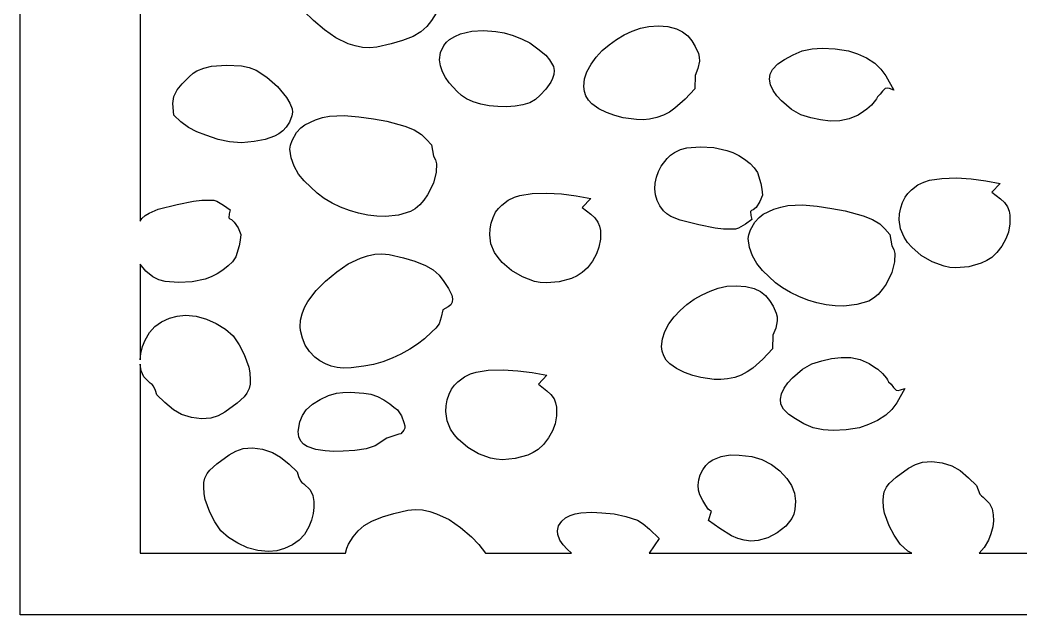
# Model space of a CAD drawing. Extents: x 2 to 598, y 382 to 3498.
# Drawn here: x 2 to 216.6, y 382 to 509.6 of the extents above; entities that cross this region are included whole.
import ezdxf

# ---------------------------------------------------------------- set-up
doc = ezdxf.new("R2010")
doc.units = 0

msp = doc.modelspace()

# ---------------------------------------------------------------- linework, layer by layer
at = {"layer": 'Calque 1'}
for p, q in [((1.99988, 381.978), (1.99988, 1197.98)), ((27.7751, 517.1077), (27.7751, 466.421)), ((64.8862, 509.4324), (62.865572, 511.452153)), ((91.2515, 511.0369), (90.253764, 509.472617)), ((67.267281, 507.423897), (64.8862, 509.4324)), ((90.253764, 509.472617), (89.197388, 508.144687)), ((69.713125, 505.752425), (67.267281, 507.423897)), ((87.926042, 507.016164), (86.2834, 506.0501)), ((89.197388, 508.144687), (87.926042, 507.016164)), ((95.235169, 506.053473), (96.411404, 506.584117)), ((96.411404, 506.584117), (98.83211, 507.199962)), ((98.83211, 507.199962), (101.351141, 507.336127)), ((101.351141, 507.336127), (103.97731, 507.1297)), ((103.97731, 507.1297), (105.772794, 506.791689)), ((105.772794, 506.791689), (107.759844, 506.222162)), ((131.534401, 506.362273), (133.252759, 507.168065)), ((133.252759, 507.168065), (134.991617, 507.7968)), ((134.991617, 507.7968), (136.834723, 508.1869)), ((136.834723, 508.1869), (138.874701, 508.310525)), ((138.874701, 508.310525), (140.907889, 508.150162)), ((140.907889, 508.150162), (142.730627, 507.6883)), ((142.730627, 507.6883), (144.060457, 507.034286)), ((144.060457, 507.034286), (145.14139, 506.179937)), ((72.373131, 504.479166), (69.713125, 505.752425)), ((73.830133, 504.010985), (72.373131, 504.479166)), ((81.5726, 504.4673), (78.520688, 503.726475)), ((83.995538, 505.152125), (81.5726, 504.4673)), ((86.2834, 506.0501), (83.995538, 505.152125)), ((92.89271, 504.1159), (93.431673, 504.786987)), ((93.431673, 504.786987), (94.08021, 505.3515)), ((94.08021, 505.3515), (95.235169, 506.053473)), ((107.759844, 506.222162), (109.681604, 505.48848)), ((109.681604, 505.48848), (111.28122, 504.658)), ((111.28122, 504.658), (113.032057, 503.375287)), ((128.294592, 504.266987), (129.870396, 505.391292)), ((129.870396, 505.391292), (131.534401, 506.362273)), ((145.14139, 506.179937), (146.026441, 505.131245)), ((146.026441, 505.131245), (146.768627, 503.8942)), ((75.3967, 503.6653), (73.830133, 504.010985)), ((76.964558, 503.561112), (75.3967, 503.6653)), ((78.520688, 503.726475), (76.964558, 503.561112)), ((91.9625, 501.0189), (92.160114, 502.590762)), ((92.160114, 502.590762), (92.89271, 504.1159)), ((113.032057, 503.375287), (114.72552, 502.0127)), ((125.542995, 501.605883), (126.840842, 503.001229)), ((126.840842, 503.001229), (128.294592, 504.266987)), ((146.768627, 503.8942), (147.444965, 502.395512)), ((147.444965, 502.395512), (147.624513, 501.630489)), ((167.728383, 502.130763), (169.673617, 502.9651)), ((169.673617, 502.9651), (171.834317, 503.399075)), ((171.834317, 503.399075), (174.008817, 503.5284)), ((174.008817, 503.5284), (176.762992, 503.383613)), ((176.762992, 503.383613), (179.630117, 502.9863)), ((179.630117, 502.9863), (181.530317, 502.2928)), ((181.530317, 502.2928), (183.494067, 501.419188)), ((91.96251, 501.0189), (91.9625, 501.0189)), ((92.141921, 499.710006), (91.96251, 501.0189)), ((114.72552, 502.0127), (115.494957, 501.001312)), ((115.494957, 501.001312), (116.34862, 499.6066)), ((123.550417, 498.4739), (124.434903, 500.092817)), ((124.434903, 500.092817), (125.542995, 501.605883)), ((147.659527, 500.7724), (147.351313, 499.188662)), ((147.624513, 501.630489), (147.659527, 500.7724)), ((163.320017, 498.954), (164.497467, 500.151463)), ((164.497467, 500.151463), (165.893017, 501.0784)), ((165.893017, 501.0784), (167.728383, 502.130763)), ((183.494067, 501.419188), (185.252017, 500.2764)), ((185.252017, 500.2764), (186.535587, 499.033855)), ((38.237262, 497.376687), (39.116442, 498.142583)), ((39.116442, 498.142583), (39.9085, 498.6707)), ((39.9085, 498.6707), (41.423636, 499.261955)), ((41.423636, 499.261955), (43.022312, 499.630037)), ((43.022312, 499.630037), (46.2823, 499.8846)), ((46.2823, 499.8846), (49.513825, 499.73445)), ((49.513825, 499.73445), (51.096963, 499.405687)), ((51.096963, 499.405687), (52.5967, 498.8004)), ((52.5967, 498.8004), (54.897116, 497.307427)), ((92.579165, 498.433325), (92.141921, 499.710006)), ((93.222659, 497.218256), (92.579165, 498.433325)), ((116.440801, 497.894873), (116.183055, 497.049273)), ((116.34862, 499.6066), (116.510007, 498.751872)), ((116.510007, 498.751872), (116.440801, 497.894873)), ((123.033192, 496.913487), (123.550417, 498.4739)), ((147.351313, 499.188662), (146.749017, 497.6935)), ((162.659617, 496.859), (162.792454, 497.932863)), ((162.792454, 497.932863), (163.320017, 498.954)), ((186.535587, 499.033855), (187.599829, 497.621838)), ((35.6962, 494.609612), (36.7413, 495.8735)), ((36.7413, 495.8735), (38.237262, 497.376687)), ((54.897116, 497.307427), (57.202875, 495.287512)), ((94.02082, 496.0942), (93.222659, 497.218256)), ((95.717695, 494.19865), (94.02082, 496.0942)), ((115.77882, 496.228737), (114.699089, 494.717533)), ((116.183055, 497.049273), (115.77882, 496.228737)), ((122.881217, 495.2849), (123.033192, 496.913487)), ((146.749017, 497.6935), (146.650017, 494.7883)), ((162.894063, 495.666464), (162.659617, 496.859)), ((162.659617, 496.859), (162.659617, 496.859)), ((187.599829, 497.621838), (189.348917, 494.531)), ((34.9796, 493.1418), (35.6962, 494.609612)), ((57.202875, 495.287512), (59.135397, 492.948192)), ((96.672501, 493.37665), (95.717695, 494.19865)), ((114.699089, 494.717533), (113.53802, 493.4706)), ((123.004937, 494.254908), (122.880917, 495.2849)), ((122.880917, 495.2849), (122.881217, 495.2849)), ((123.321755, 493.273937), (123.004937, 494.254908)), ((146.650017, 494.7883), (144.58092, 492.567177)), ((163.449895, 494.476017), (162.894063, 495.666464)), ((164.253232, 493.32094), (163.449895, 494.476017)), ((186.439517, 493.6422), (185.825617, 493.1218)), ((186.928942, 494.308375), (186.439517, 493.6422)), ((187.508217, 494.8778), (186.928942, 494.308375)), ((187.939995, 494.966403), (187.508217, 494.8778)), ((188.403442, 494.86085), (187.939995, 494.966403)), ((189.348917, 494.531), (188.403442, 494.86085)), ((34.7766, 491.653), (34.9796, 493.1418)), ((34.9796, 489.1529), (34.7766, 491.653)), ((34.7766, 491.653), (34.7766, 491.653)), ((59.135397, 492.948192), (59.843387, 491.723609)), ((59.843387, 491.723609), (60.3161, 490.497)), ((97.74202, 492.6685), (96.672501, 493.37665)), ((99.145949, 492.024626), (97.74202, 492.6685)), ((100.774243, 491.529616), (99.145949, 492.024626)), ((102.556642, 491.185922), (100.774243, 491.529616)), ((111.32102, 491.8231), (109.822033, 491.373399)), ((112.518695, 492.530637), (111.32102, 491.8231)), ((113.53802, 493.4706), (112.518695, 492.530637)), ((123.847728, 492.372148), (123.321755, 493.273937)), ((124.599217, 491.5797), (123.847728, 492.372148)), ((126.081223, 490.546887), (124.599217, 491.5797)), ((144.58092, 492.567177), (142.416701, 490.626937)), ((165.230192, 492.234513), (164.253232, 493.32094)), ((167.409451, 490.400727), (165.230192, 492.234513)), ((185.410117, 492.3415), (184.53163, 491.316925)), ((185.608117, 492.6665), (185.410117, 492.3415)), ((185.825617, 493.1218), (185.608117, 492.6665)), ((60.388666, 489.798603), (60.2913, 489.0205)), ((60.3161, 490.497), (60.388666, 489.798603)), ((104.422883, 490.996), (102.556642, 491.185922)), ((106.302703, 490.962303), (104.422883, 490.996)), ((108.12584, 491.087284), (106.302703, 490.962303)), ((109.822033, 491.373399), (108.12584, 491.087284)), ((127.768051, 489.701275), (126.081223, 490.546887)), ((129.547989, 489.052275), (127.768051, 489.701275)), ((141.235423, 489.818156), (139.954167, 489.146805)), ((142.416701, 490.626937), (141.235423, 489.818156)), ((169.396617, 489.2409), (167.409451, 490.400727)), ((182.817017, 489.9566), (181.688917, 489.1758)), ((183.529617, 490.4119), (182.817017, 489.9566)), ((184.53163, 491.316925), (183.529617, 490.4119)), ((36.468817, 487.695944), (34.9796, 489.1529)), ((38.106563, 486.543975), (36.468817, 487.695944)), ((59.7817, 487.6352), (59.086589, 486.612151)), ((60.2913, 489.0205), (59.7817, 487.6352)), ((63.090525, 487.119337), (65.324, 488.1868)), ((65.324, 488.1868), (66.826261, 488.660189)), ((66.826261, 488.660189), (68.363834, 488.950434)), ((68.363834, 488.950434), (71.503775, 489.089675)), ((71.503775, 489.089675), (74.661528, 488.820878)), ((74.661528, 488.820878), (77.7548, 488.3604)), ((77.7548, 488.3604), (80.6647, 487.8401)), ((80.6647, 487.8401), (84.514762, 486.768775)), ((131.309327, 488.6093), (129.547989, 489.052275)), ((134.136148, 488.222637), (131.309327, 488.6093)), ((135.568379, 488.190898), (134.136148, 488.222637)), ((136.990127, 488.306), (135.568379, 488.190898)), ((138.547535, 488.635285), (136.990127, 488.306)), ((139.954167, 489.146805), (138.547535, 488.635285)), ((171.547905, 488.61905), (169.396617, 489.2409)), ((173.632517, 488.1355), (171.547905, 488.61905)), ((175.7023, 487.879941), (173.632517, 488.1355)), ((177.76463, 487.934675), (175.7023, 487.879941)), ((179.775003, 488.349897), (177.76463, 487.934675)), ((181.688917, 489.1758), (179.775003, 488.349897)), ((39.888102, 485.617869), (38.106563, 486.543975)), ((41.8087, 484.8385), (39.888102, 485.617869)), ((57.48574, 485.13767), (56.578525, 484.630862)), ((58.321516, 485.78887), (57.48574, 485.13767)), ((59.086589, 486.612151), (58.321516, 485.78887)), ((60.354037, 483.742812), (61.2664, 485.4335)), ((61.2664, 485.4335), (62.171328, 486.405742)), ((62.171328, 486.405742), (63.090525, 487.119337)), ((84.514762, 486.768775), (86.481498, 485.980362)), ((86.481498, 485.980362), (88.0679, 485.0433)), ((88.0679, 485.0433), (89.1695, 483.950562)), ((44.450842, 483.961083), (41.8087, 484.8385)), ((46.929963, 483.414687), (44.450842, 483.961083)), ((49.451402, 483.244023), (46.929963, 483.414687)), ((52.2205, 483.4938), (49.451402, 483.244023)), ((54.546822, 483.939673), (52.2205, 483.4938)), ((56.578525, 484.630862), (54.546822, 483.939673)), ((60.002167, 482.724205), (60.354037, 483.742812)), ((89.1695, 483.950562), (90.1856, 482.767)), ((59.8613, 481.8776), (60.002167, 482.724205)), ((60.099555, 479.993509), (59.8613, 481.8776)), ((59.8613, 481.8776), (59.8613, 481.8776)), ((90.1856, 482.767), (90.6212, 480.3604)), ((141.457169, 480.559577), (142.332927, 481.1632)), ((142.332927, 481.1632), (143.625079, 481.763158)), ((143.625079, 481.763158), (144.97874, 482.118512)), ((144.97874, 482.118512), (147.796227, 482.3554)), ((147.796227, 482.3554), (150.737261, 482.20837)), ((150.737261, 482.20837), (153.525277, 481.613037)), ((153.525277, 481.613037), (154.851151, 481.125581)), ((154.851151, 481.125581), (156.125868, 480.500036)), ((60.750637, 478.193925), (60.099555, 479.993509)), ((90.6212, 480.3604), (91.057877, 479.577973)), ((91.057877, 479.577973), (91.265587, 478.718137)), ((91.265587, 478.718137), (91.2346, 476.9348)), ((139.482527, 478.2145), (140.731815, 479.883812)), ((140.731815, 479.883812), (141.457169, 480.559577)), ((156.125868, 480.500036), (157.345127, 479.727733)), ((157.345127, 479.727733), (158.504627, 478.8)), ((158.504627, 478.8), (159.391727, 477.898825)), ((61.719027, 476.528928), (60.750637, 478.193925)), ((62.9092, 475.0486), (61.719027, 476.528928)), ((91.2346, 476.9348), (90.620337, 474.581628)), ((138.427577, 475.85935), (138.863458, 477.069316)), ((138.863458, 477.069316), (139.482527, 478.2145)), ((159.391727, 477.898825), (160.108127, 476.8487)), ((160.108127, 476.8487), (160.801127, 474.529)), ((65.7003, 472.4033), (62.9092, 475.0486)), ((90.620337, 474.581628), (89.39325, 472.09055)), ((138.126527, 473.3461), (138.180171, 474.609859)), ((138.180171, 474.609859), (138.427577, 475.85935)), ((160.801127, 474.529), (161.047915, 473.269287)), ((194.497417, 474.1964), (195.79677, 474.812336)), ((195.79677, 474.812336), (196.985142, 475.210088)), ((196.985142, 475.210088), (199.624217, 475.6057)), ((199.624217, 475.6057), (202.780822, 475.701063)), ((202.780822, 475.701063), (205.926205, 475.5094)), ((205.926205, 475.5094), (209.052969, 475.094838)), ((209.052969, 475.094838), (212.153717, 474.5215)), ((212.153717, 474.5215), (210.352817, 472.6353)), ((67.216767, 471.301254), (65.7003, 472.4033)), ((109.178467, 471.9642), (111.817617, 472.3598)), ((111.817617, 472.3598), (114.97415, 472.455162)), ((114.97415, 472.455162), (118.11948, 472.2635)), ((118.11948, 472.2635), (121.246228, 471.848937)), ((138.272227, 472.093312), (138.126527, 473.3461)), ((138.126527, 473.3461), (138.126527, 473.3461)), ((161.047915, 473.269287), (161.176727, 472.0356)), ((191.765817, 471.5733), (192.37233, 472.386288)), ((192.37233, 472.386288), (193.092317, 473.1128)), ((193.092317, 473.1128), (194.497417, 474.1964)), ((210.352817, 472.6353), (212.191342, 471.200713)), ((35.6919, 469.9712), (39.199862, 470.7292)), ((39.199862, 470.7292), (40.973761, 470.939797)), ((40.973761, 470.939797), (42.7778, 470.9469)), ((42.7778, 470.9469), (43.519175, 470.9082)), ((43.519175, 470.9082), (44.2232, 470.7303)), ((44.2232, 470.7303), (45.6566, 469.84565)), ((68.904558, 470.309853), (67.216767, 471.301254)), ((70.723648, 469.44217), (68.904558, 470.309853)), ((88.599233, 470.934431), (87.711212, 469.913197)), ((89.39325, 472.09055), (88.599233, 470.934431)), ((105.285707, 469.8669), (106.690817, 470.9506)), ((106.690817, 470.9506), (107.990114, 471.566478)), ((107.990114, 471.566478), (109.178467, 471.9642)), ((121.246228, 471.848937), (124.347017, 471.2756)), ((124.347017, 471.2756), (122.546117, 469.3894)), ((138.622527, 470.87675), (138.272227, 472.093312)), ((139.182677, 469.721687), (138.622527, 470.87675)), ((160.624426, 470.64795), (159.791317, 469.3908)), ((161.176727, 472.0356), (160.624426, 470.64795)), ((190.823492, 469.257425), (191.221061, 470.457044)), ((191.221061, 470.457044), (191.765817, 471.5733)), ((212.191342, 471.200713), (213.048683, 470.410233)), ((213.048683, 470.410233), (213.717417, 469.4701)), ((28.819169, 467.635083), (29.670394, 468.17608)), ((29.670394, 468.17608), (31.651975, 468.982863)), ((31.651975, 468.982863), (35.6919, 469.9712)), ((45.6566, 469.84565), (47.0339, 468.8659)), ((46.843962, 467.988062), (46.7765, 467.1094)), ((47.0339, 468.8659), (46.843962, 467.988062)), ((72.634012, 468.711275), (70.723648, 469.44217)), ((74.595625, 468.130239), (72.634012, 468.711275)), ((76.568461, 467.712134), (74.595625, 468.130239)), ((85.7321, 468.5012), (83.117575, 467.729375)), ((86.748923, 469.083302), (85.7321, 468.5012)), ((87.711212, 469.913197), (86.748923, 469.083302)), ((103.414351, 467.21123), (103.959107, 468.3275)), ((103.959107, 468.3275), (104.565632, 469.140437)), ((104.565632, 469.140437), (105.285707, 469.8669)), ((122.546117, 469.3894), (124.384692, 467.9549)), ((124.384692, 467.9549), (125.242067, 467.164431)), ((139.957927, 468.6534), (139.182677, 469.721687)), ((140.666574, 467.997992), (139.957927, 468.6534)), ((141.517743, 467.456927), (140.666574, 467.997992)), ((158.837022, 468.727537), (158.623427, 468.5231)), ((158.623427, 468.5231), (158.691076, 467.6447)), ((159.157717, 468.8704), (158.837022, 468.727537)), ((159.791317, 469.3908), (159.157717, 468.8704)), ((160.438026, 467.210528), (161.357408, 467.9241)), ((161.357408, 467.9241), (163.591217, 468.9916)), ((163.591217, 468.9916), (165.093455, 469.46496)), ((165.093455, 469.46496), (166.630962, 469.755192)), ((166.630962, 469.755192), (169.770696, 469.894438)), ((169.770696, 469.894438), (172.92824, 469.625664)), ((172.92824, 469.625664), (176.021417, 469.1652)), ((176.021417, 469.1652), (178.931317, 468.6448)), ((178.931317, 468.6448), (182.78138, 467.573563)), ((190.517317, 466.7338), (190.584961, 468.005869)), ((190.584961, 468.005869), (190.823492, 469.257425)), ((213.717417, 469.4701), (214.0568, 468.606539)), ((214.0568, 468.606539), (214.239105, 467.688538)), ((27.7751, 466.421), (28.1105, 466.9797)), ((28.1105, 466.9797), (28.819169, 467.635083)), ((46.7765, 467.1094), (46.9903, 466.905287)), ((46.9903, 466.905287), (47.3109, 466.7626)), ((47.3109, 466.7626), (47.9444, 466.2422)), ((47.9444, 466.2422), (48.77755, 464.985087)), ((78.512494, 467.470031), (76.568461, 467.712134)), ((80.3877, 467.417), (78.512494, 467.470031)), ((83.117575, 467.729375), (80.3877, 467.417)), ((102.778251, 464.760027), (103.016782, 466.011587)), ((103.016782, 466.011587), (103.414351, 467.21123)), ((125.242067, 467.164431), (125.910817, 466.2243)), ((125.910817, 466.2243), (126.250186, 465.360681)), ((143.499152, 466.649937), (141.517743, 467.456927)), ((147.538827, 465.6613), (143.499152, 466.649937)), ((157.503483, 465.7874), (156.070117, 464.9027)), ((158.880817, 466.7672), (157.503483, 465.7874)), ((158.620747, 464.547825), (159.533017, 466.2383)), ((158.691076, 467.6447), (158.880817, 466.7672)), ((159.533017, 466.2383), (160.438026, 467.210528)), ((182.78138, 467.573563), (184.748115, 466.785161)), ((184.748115, 466.785161), (186.334517, 465.8481)), ((186.334517, 465.8481), (187.436155, 464.755363)), ((190.779667, 464.788425), (190.517317, 466.7338)), ((190.517317, 466.7338), (190.517317, 466.7338)), ((214.232117, 465.828), (213.935517, 464.0937)), ((214.239105, 467.688538), (214.232117, 465.828)), ((48.77755, 464.985087), (49.3299, 463.5974)), ((49.3299, 463.5974), (49.200712, 462.363725)), ((102.710607, 463.488), (102.778251, 464.760027)), ((126.250186, 465.360681), (126.432467, 464.44265)), ((126.432467, 464.44265), (126.425517, 462.5821)), ((151.04704, 464.903562), (147.538827, 465.6613)), ((152.82111, 464.693167), (151.04704, 464.903562)), ((154.625227, 464.6862), (152.82111, 464.693167)), ((155.366313, 464.726125), (154.625227, 464.6862)), ((156.070117, 464.9027), (155.366313, 464.726125)), ((158.268891, 463.529413), (158.620747, 464.547825)), ((187.436155, 464.755363), (188.452217, 463.5718)), ((188.452217, 463.5718), (188.887817, 461.1652)), ((191.528617, 462.9878), (190.779667, 464.788425)), ((213.935517, 464.0937), (213.377008, 462.633452)), ((49.200712, 462.363725), (48.9537, 461.1041)), ((102.973007, 461.542587), (102.710607, 463.488)), ((102.710607, 463.488), (102.710607, 463.488)), ((103.722007, 459.742), (102.973007, 461.542587)), ((126.425517, 462.5821), (126.128917, 460.8478)), ((158.128027, 462.6829), (158.268891, 463.529413)), ((158.36634, 460.798731), (158.128027, 462.6829)), ((158.128027, 462.6829), (158.128027, 462.6829)), ((192.290791, 461.857774), (191.528617, 462.9878)), ((193.164294, 460.825583), (192.290791, 461.857774)), ((213.377008, 462.633452), (212.509892, 461.096113)), ((48.9537, 461.1041), (48.2612, 458.7843)), ((76.467283, 458.986715), (78.0339, 459.3324)), ((78.0339, 459.3324), (79.601742, 459.436552)), ((79.601742, 459.436552), (81.157837, 459.271012)), ((81.157837, 459.271012), (84.2097, 458.5299)), ((104.484151, 458.611941), (103.722007, 459.742)), ((125.570365, 459.387609), (124.703255, 457.8503)), ((126.128917, 460.8478), (125.570365, 459.387609)), ((159.01756, 458.998975), (158.36634, 460.798731)), ((188.887817, 461.1652), (189.324536, 460.382773)), ((189.324536, 460.382773), (189.532243, 459.522938)), ((189.532243, 459.522938), (189.501227, 457.7396)), ((195.19928, 459.060313), (193.164294, 460.825583)), ((211.454864, 459.691617), (210.332617, 458.6299)), ((212.509892, 461.096113), (211.454864, 459.691617)), ((28.961362, 455.682138), (27.7751, 457.2319)), ((27.7751, 457.2319), (27.7751, 436.708)), ((47.544837, 457.734138), (46.6577, 456.833)), ((48.2612, 458.7843), (47.544837, 457.734138)), ((69.904045, 455.573845), (72.350037, 457.245288)), ((72.350037, 457.245288), (75.010211, 458.518536)), ((75.010211, 458.518536), (76.467283, 458.986715)), ((84.2097, 458.5299), (86.632675, 457.845325)), ((86.632675, 457.845325), (88.9205, 456.9476)), ((105.357633, 457.579725), (104.484151, 458.611941)), ((107.392603, 455.814425), (105.357633, 457.579725)), ((124.703255, 457.8503), (123.64825, 456.445816)), ((159.986085, 457.333806), (159.01756, 458.998975)), ((161.176317, 455.8534), (159.986085, 457.333806)), ((189.501227, 457.7396), (188.886973, 455.386428)), ((197.541559, 457.703211), (195.19928, 459.060313)), ((200.099117, 456.7655), (197.541559, 457.703211)), ((208.071936, 457.409338), (205.406742, 456.657525)), ((209.272158, 457.964234), (208.071936, 457.409338)), ((210.332617, 458.6299), (209.272158, 457.964234)), ((30.4861, 454.4698), (28.961362, 455.682138)), ((44.278941, 455.132942), (43.004224, 454.507367)), ((45.4982, 455.905262), (44.278941, 455.132942)), ((46.6577, 456.833), (45.4982, 455.905262)), ((67.5229, 453.5654), (69.904045, 455.573845)), ((88.9205, 456.9476), (90.5632, 455.981536)), ((90.5632, 455.981536), (91.834576, 454.853012)), ((109.734903, 454.457312), (107.392603, 455.814425)), ((122.526017, 455.3841), (121.465529, 454.718401)), ((123.64825, 456.445816), (122.526017, 455.3841)), ((163.966917, 453.2086), (161.176317, 455.8534)), ((188.886973, 455.386428), (187.659907, 452.89535)), ((201.326592, 456.521013), (200.099117, 456.7655)), ((202.646111, 456.4258), (201.326592, 456.521013)), ((205.406742, 456.657525), (202.646111, 456.4258)), ((31.77825, 453.869806), (30.4861, 454.4698)), ((33.1319, 453.514275), (31.77825, 453.869806)), ((35.9493, 453.2771), (33.1319, 453.514275)), ((38.890334, 453.424377), (35.9493, 453.2771)), ((41.67835, 454.019863), (38.890334, 453.424377)), ((43.004224, 454.507367), (41.67835, 454.019863)), ((65.502336, 451.545631), (67.5229, 453.5654)), ((91.834576, 454.853012), (92.890967, 453.525083)), ((92.890967, 453.525083), (93.88871, 451.9608)), ((112.292517, 453.5196), (109.734903, 454.457312)), ((113.519988, 453.275113), (112.292517, 453.5196)), ((114.839497, 453.179902), (113.519988, 453.275113)), ((117.600105, 453.411637), (114.839497, 453.179902)), ((120.265294, 454.16348), (117.600105, 453.411637)), ((121.465529, 454.718401), (120.265294, 454.16348)), ((165.483388, 452.106532), (163.966917, 453.2086)), ((187.659907, 452.89535), (186.865897, 451.739231)), ((63.712837, 449.1875), (65.502336, 451.545631)), ((93.88871, 451.9608), (94.546347, 450.554075)), ((148.216888, 450.645209), (149.93519, 451.450958)), ((149.93519, 451.450958), (151.674027, 452.0797)), ((151.674027, 452.0797), (153.517211, 452.469758)), ((153.517211, 452.469758), (155.557368, 452.593387)), ((155.557368, 452.593387), (157.590755, 452.433048)), ((157.590755, 452.433048), (159.413627, 451.9712)), ((159.413627, 451.9712), (160.743401, 451.317186)), ((160.743401, 451.317186), (161.824316, 450.462837)), ((167.171189, 451.115075), (165.483388, 452.106532)), ((168.990292, 450.247312), (167.171189, 451.115075)), ((185.977876, 450.717997), (185.015576, 449.888102)), ((186.865897, 451.739231), (185.977876, 450.717997)), ((63.002493, 447.903732), (63.712837, 449.1875)), ((94.68041, 449.0338), (94.339505, 448.463967)), ((94.546347, 450.554075), (94.728312, 449.759119)), ((94.728312, 449.759119), (94.68041, 449.0338)), ((143.523589, 447.284444), (144.977248, 448.5501)), ((144.977248, 448.5501), (146.552961, 449.674306)), ((146.552961, 449.674306), (148.216888, 450.645209)), ((161.824316, 450.462837), (162.709389, 449.414145)), ((162.709389, 449.414145), (163.451637, 448.1771)), ((170.900667, 449.516325), (168.990292, 450.247312)), ((172.862286, 448.935198), (170.900667, 449.516325)), ((174.83512, 448.517013), (172.862286, 448.935198)), ((176.77914, 448.274852), (174.83512, 448.517013)), ((181.384231, 448.534175), (178.654317, 448.2218)), ((183.998727, 449.306), (181.384231, 448.534175)), ((185.015576, 449.888102), (183.998727, 449.306)), ((62.146122, 445.171159), (62.46722, 446.561994)), ((62.46722, 446.561994), (63.002493, 447.903732)), ((92.64181, 447.3864), (92.308439, 445.863537)), ((93.797047, 448.034037), (92.64181, 447.3864)), ((94.339505, 448.463967), (93.797047, 448.034037)), ((142.225823, 445.889191), (143.523589, 447.284444)), ((163.451637, 448.1771), (164.127883, 446.678375)), ((164.127883, 446.678375), (164.30742, 445.913375)), ((178.654317, 448.2218), (176.77914, 448.274852)), ((30.908237, 443.83735), (32.298861, 444.829313)), ((32.298861, 444.829313), (34.0362, 445.6268)), ((34.0362, 445.6268), (35.72195, 446.082563)), ((35.72195, 446.082563), (37.4608, 446.2552)), ((37.4608, 446.2552), (39.79162, 446.030748)), ((39.79162, 446.030748), (41.997012, 445.431063)), ((41.997012, 445.431063), (44.081973, 444.490145)), ((44.081973, 444.490145), (46.0515, 443.242)), ((62.0783, 443.7401), (62.146122, 445.171159)), ((91.8304, 444.3943), (91.131213, 443.487612)), ((92.308439, 445.863537), (91.8304, 444.3943)), ((140.233327, 442.7573), (141.117789, 444.376192)), ((141.117789, 444.376192), (142.225823, 445.889191)), ((164.342437, 445.0553), (164.034221, 443.471562)), ((164.30742, 445.913375), (164.342437, 445.0553)), ((28.8107, 440.9439), (29.77522, 442.569388)), ((29.77522, 442.569388), (30.908237, 443.83735)), ((46.0515, 443.242), (47.6943, 441.8111)), ((62.1589, 442.9634), (62.0779, 443.7401)), ((62.0779, 443.7401), (62.0783, 443.7401)), ((62.536325, 441.341789), (62.1589, 442.9634)), ((90.2863, 442.6818), (88.725997, 441.200545)), ((91.131213, 443.487612), (90.2863, 442.6818)), ((139.71614, 441.196887), (140.233327, 442.7573)), ((164.034221, 443.471562), (163.431937, 441.9764)), ((28.266137, 439.542137), (28.8107, 440.9439)), ((47.6943, 441.8111), (49.005987, 439.87815)), ((63.153525, 439.832162), (62.536325, 441.341789)), ((87.221325, 440.025187), (85.591366, 438.991111)), ((88.725997, 441.200545), (87.221325, 440.025187)), ((139.564127, 439.5683), (139.71614, 441.196887)), ((163.431937, 441.9764), (163.332937, 439.0717)), ((27.7751, 436.708), (27.8805, 438.0821)), ((27.8805, 438.0821), (28.266137, 439.542137)), ((49.005987, 439.87815), (50.0497, 437.8216)), ((50.0497, 437.8216), (51.076587, 435.1234)), ((64.035512, 438.462655), (63.153525, 439.832162)), ((65.2073, 437.2614), (64.035512, 438.462655)), ((83.6552, 437.9337), (81.752917, 437.030155)), ((85.591366, 438.991111), (83.6552, 437.9337)), ((139.564327, 439.5683), (139.564127, 439.5683)), ((139.688346, 438.53823), (139.564327, 439.5683)), ((140.005152, 437.557087), (139.688346, 438.53823)), ((163.332937, 439.0717), (161.263868, 436.850498)), ((27.7751, 435.7752), (27.7749, 395.253)), ((27.98155, 434.345825), (27.7751, 435.7752)), ((66.282533, 436.486992), (65.2073, 437.2614)), ((67.463787, 435.854587), (66.282533, 436.486992)), ((68.714248, 435.367364), (67.463787, 435.854587)), ((77.792052, 435.713752), (75.7177, 435.3101)), ((79.801162, 436.288637), (77.792052, 435.713752)), ((81.752917, 437.030155), (79.801162, 436.288637)), ((140.531096, 436.655127), (140.005152, 437.557087)), ((141.282527, 435.8626), (140.531096, 436.655127)), ((142.764591, 434.829787), (141.282527, 435.8626)), ((161.263868, 436.850498), (159.099821, 434.910087)), ((169.760236, 434.692194), (171.747417, 435.8519)), ((171.747417, 435.8519), (173.898667, 436.474075)), ((173.898667, 436.474075), (175.983317, 436.9578)), ((175.983317, 436.9578), (178.053058, 437.213323)), ((178.053058, 437.213323), (180.115392, 437.158412)), ((180.115392, 437.158412), (182.125789, 436.742995)), ((182.125789, 436.742995), (184.039717, 435.917)), ((184.039717, 435.917), (185.167717, 435.1362)), ((28.5534, 433.0519), (27.98155, 434.345825)), ((51.076587, 435.1234), (51.301389, 433.902691)), ((51.301389, 433.902691), (51.3561, 432.4018)), ((69.9971, 435.0285), (68.714248, 435.367364)), ((71.312341, 434.934069), (69.9971, 435.0285)), ((72.970725, 435.007075), (71.312341, 434.934069)), ((75.7177, 435.3101), (72.970725, 435.007075)), ((97.27121, 433.052), (98.570507, 433.667934)), ((98.570507, 433.667934), (99.75886, 434.065675)), ((99.75886, 434.065675), (102.39801, 434.4612)), ((102.39801, 434.4612), (105.55455, 434.55662)), ((105.55455, 434.55662), (108.699893, 434.364987)), ((108.699893, 434.364987), (111.826669, 433.950436)), ((111.826669, 433.950436), (114.92751, 433.3771)), ((144.451448, 433.984175), (142.764591, 434.829787)), ((146.231398, 433.335175), (144.451448, 433.984175)), ((157.918645, 434.101215), (156.637481, 433.429783)), ((159.099821, 434.910087), (157.918645, 434.101215)), ((167.580942, 432.858575), (169.760236, 434.692194)), ((185.167717, 435.1362), (185.880417, 434.6809)), ((185.880417, 434.6809), (186.882354, 433.775875)), ((186.882354, 433.775875), (187.760917, 432.7513)), ((29.9192, 431.7078), (28.5534, 433.0519)), ((30.316875, 431.4178), (29.9192, 431.7078)), ((30.6514, 431.0789), (30.316875, 431.4178)), ((51.31295, 431.456313), (51.1189, 430.5373)), ((51.3561, 432.4018), (51.31295, 431.456313)), ((95.145835, 431.24135), (95.86561, 431.9679)), ((95.86561, 431.9679), (97.27121, 433.052)), ((114.92751, 433.3771), (113.12601, 431.4909)), ((113.12601, 431.4909), (114.964873, 430.05635)), ((147.992737, 432.8922), (146.231398, 433.335175)), ((150.819555, 432.505537), (147.992737, 432.8922)), ((152.251785, 432.473798), (150.819555, 432.505537)), ((153.673537, 432.5889), (152.251785, 432.473798)), ((155.230917, 432.918206), (153.673537, 432.5889)), ((156.637481, 433.429783), (155.230917, 432.918206)), ((165.800611, 430.617219), (166.603964, 431.772228)), ((166.603964, 431.772228), (167.580942, 432.858575)), ((187.760917, 432.7513), (187.958817, 432.4263)), ((187.958817, 432.4263), (188.176417, 431.971)), ((188.176417, 431.971), (188.789817, 431.4506)), ((188.789817, 431.4506), (189.279442, 430.784437)), ((31.026725, 430.141863), (30.6514, 431.0789)), ((31.3248, 429.171), (31.026725, 430.141863)), ((50.658852, 429.547677), (50.085187, 428.776538)), ((51.1189, 430.5373), (50.658852, 429.547677)), ((68.121144, 429.034447), (69.8602, 429.5513)), ((69.8602, 429.5513), (71.213363, 429.711591)), ((71.213363, 429.711591), (72.807275, 429.742525)), ((72.807275, 429.742525), (75.7389, 429.5733)), ((75.7389, 429.5733), (77.236417, 429.298697)), ((77.236417, 429.298697), (78.673062, 428.8137)), ((93.597285, 428.112525), (93.994854, 429.312144)), ((93.994854, 429.312144), (94.53961, 430.4284)), ((94.53961, 430.4284), (95.145835, 431.24135)), ((114.964873, 430.05635), (115.822424, 429.265875)), ((115.822424, 429.265875), (116.49121, 428.3257)), ((165.010317, 428.2343), (165.244767, 429.426819)), ((165.244767, 429.426819), (165.800611, 430.617219)), ((189.279442, 430.784437), (189.858917, 430.2151)), ((189.858917, 430.2151), (190.290697, 430.126439)), ((191.699717, 430.5618), (189.950292, 427.471)), ((190.290697, 430.126439), (190.754154, 430.231963)), ((190.754154, 430.231963), (191.699717, 430.5618)), ((33.079275, 427.546388), (31.3248, 429.171)), ((34.8873, 425.9841), (33.079275, 427.546388)), ((48.5651, 427.415), (45.92655, 425.4808)), ((50.085187, 428.776538), (48.5651, 427.415)), ((63.3278, 425.9738), (64.681206, 427.173528)), ((64.681206, 427.173528), (66.3369, 428.2178)), ((66.3369, 428.2178), (68.121144, 429.034447)), ((78.673062, 428.8137), (80.028202, 428.134003)), ((80.028202, 428.134003), (81.2812, 427.2753)), ((81.2812, 427.2753), (82.152, 426.5161)), ((93.358754, 426.860969), (93.597285, 428.112525)), ((116.49121, 428.3257), (116.830579, 427.462045)), ((116.830579, 427.462045), (117.01286, 426.543837)), ((165.143092, 427.160188), (165.010317, 428.2343)), ((165.010317, 428.2343), (165.010317, 428.2343)), ((165.670817, 426.1388), (165.143092, 427.160188)), ((189.950292, 427.471), (188.885867, 426.058959)), ((36.626702, 424.986755), (34.8873, 425.9841)), ((38.738187, 424.307813), (36.626702, 424.986755)), ((45.92655, 425.4808), (44.466922, 424.708784)), ((62.541813, 424.727662), (63.3278, 425.9738)), ((82.152, 426.5161), (82.9436, 425.9741)), ((82.9436, 425.9741), (83.774413, 424.705887)), ((93.29111, 425.5889), (93.358754, 426.860969)), ((93.553173, 423.643525), (93.29111, 425.5889)), ((93.29111, 425.5889), (93.29111, 425.5889)), ((117.01286, 426.543837), (117.00591, 424.683)), ((166.848217, 424.941413), (165.670817, 426.1388)), ((168.243717, 424.0144), (166.848217, 424.941413)), ((188.885867, 426.058959), (187.602217, 424.8164)), ((40.93343, 424.017164), (38.738187, 424.307813)), ((42.9241, 424.1847), (40.93343, 424.017164)), ((44.466922, 424.708784), (42.9241, 424.1847)), ((61.6576, 421.2996), (61.962, 423.3724)), ((61.962, 423.3724), (62.541813, 424.727662)), ((83.774413, 424.705887), (84.3095, 423.2858)), ((84.3095, 423.2858), (84.5275, 422.5055)), ((94.30191, 421.8429), (93.553173, 423.643525)), ((116.70881, 422.9488), (116.150337, 421.48863)), ((117.00591, 424.683), (116.70881, 422.9488)), ((170.079092, 422.962288), (168.243717, 424.0144)), ((172.024417, 422.1282), (170.079092, 422.962288)), ((183.881017, 422.8), (181.980917, 422.1065)), ((185.844517, 423.67365), (183.881017, 422.8)), ((187.602217, 424.8164), (185.844517, 423.67365)), ((61.767313, 420.205087), (61.6576, 421.2999)), ((61.6576, 421.2999), (61.6576, 421.2996)), ((83.2408, 420.7273), (80.6673, 419.8602)), ((83.6563, 420.8576), (83.2408, 420.7273)), ((84.291138, 421.578312), (83.6563, 420.8576)), ((84.481558, 422.037092), (84.291138, 421.578312)), ((84.5275, 422.5055), (84.481558, 422.037092)), ((95.064072, 420.71287), (94.30191, 421.8429)), ((95.937608, 419.680667), (95.064072, 420.71287)), ((116.150337, 421.48863), (115.283398, 419.951462)), ((174.185067, 421.693675), (172.024417, 422.1282)), ((176.359517, 421.5644), (174.185067, 421.693675)), ((179.113667, 421.709075), (176.359517, 421.5644)), ((181.980917, 422.1065), (179.113667, 421.709075)), ((62.1801, 419.2752), (61.767313, 420.205087)), ((62.805116, 418.636118), (62.1801, 419.2752)), ((63.585103, 418.134303), (62.805116, 418.636118)), ((80.6673, 419.8602), (78.114, 418.2779)), ((97.972748, 417.915362), (95.937608, 419.680667)), ((114.228565, 418.547139), (113.10641, 417.4855)), ((115.283398, 419.951462), (114.228565, 418.547139)), ((44.1853, 414.4198), (46.824063, 416.354037)), ((46.824063, 416.354037), (48.283886, 417.12603)), ((48.283886, 417.12603), (49.8268, 417.6501)), ((49.8268, 417.6501), (51.817391, 417.81765)), ((51.817391, 417.81765), (54.01245, 417.527025)), ((54.01245, 417.527025), (56.123734, 416.848087)), ((56.123734, 416.848087), (57.863, 415.8507)), ((65.447625, 417.47515), (63.585103, 418.134303)), ((67.442934, 417.163097), (65.447625, 417.47515)), ((69.2463, 417.0635), (67.442934, 417.163097)), ((71.309409, 417.083952), (69.2463, 417.0635)), ((73.78935, 417.259887), (71.309409, 417.083952)), ((76.214691, 417.64123), (73.78935, 417.259887)), ((78.114, 418.2779), (76.214691, 417.64123)), ((100.315218, 416.558227), (97.972748, 417.915362)), ((102.87291, 415.6205), (100.315218, 416.558227)), ((112.045947, 416.819812), (110.845715, 416.264858)), ((113.10641, 417.4855), (112.045947, 416.819812)), ((42.665388, 413.05855), (44.1853, 414.4198)), ((57.863, 415.8507), (59.671363, 414.28845)), ((59.671363, 414.28845), (61.4261, 412.6638)), ((104.100356, 415.376068), (102.87291, 415.6205)), ((105.419862, 415.280936), (104.100356, 415.376068)), ((108.180498, 415.512862), (105.419862, 415.280936)), ((110.845715, 416.264858), (108.180498, 415.512862)), ((149.049427, 414.045), (149.773293, 414.736417)), ((149.773293, 414.736417), (150.566797, 415.283989)), ((150.566797, 415.283989), (152.318822, 415.998137)), ((152.318822, 415.998137), (154.217697, 416.288517)), ((154.217697, 416.288517), (156.175617, 416.2562)), ((156.175617, 416.2562), (158.887117, 415.9746)), ((158.887117, 415.9746), (161.046076, 415.338027)), ((161.046076, 415.338027), (163.079201, 414.275087)), ((163.079201, 414.275087), (164.901686, 412.88033)), ((192.493925, 413.459563), (193.953744, 414.231573)), ((193.953744, 414.231573), (195.4967, 414.7557)), ((195.4967, 414.7557), (197.487291, 414.923194)), ((197.487291, 414.923194), (199.68235, 414.63255)), ((199.68235, 414.63255), (201.793634, 413.953631)), ((41.632, 411.298), (42.091914, 412.287559)), ((42.091914, 412.287559), (42.665388, 413.05855)), ((61.4261, 412.6638), (61.723838, 411.693012)), ((147.517612, 410.942812), (147.843336, 412.064325)), ((147.843336, 412.064325), (148.359356, 413.11125)), ((148.359356, 413.11125), (149.049427, 414.045)), ((164.901686, 412.88033), (166.428727, 411.2483)), ((189.8552, 411.5254), (192.493925, 413.459563)), ((201.793634, 413.953631), (203.5329, 412.9563)), ((203.5329, 412.9563), (205.341225, 411.394013)), ((41.3948, 409.4335), (41.43795, 410.379062)), ((41.43795, 410.379062), (41.632, 411.298)), ((61.723838, 411.693012), (62.0989, 410.7559)), ((62.0989, 410.7559), (62.433725, 410.417037)), ((62.433725, 410.417037), (62.8317, 410.127)), ((62.8317, 410.127), (64.1975, 408.7829)), ((147.398427, 409.7853), (147.517612, 410.942812)), ((166.428727, 411.2483), (167.401854, 409.731889)), ((187.761772, 409.393145), (188.335275, 410.164112)), ((188.335275, 410.164112), (189.8552, 411.5254)), ((205.341225, 411.394013), (207.096, 409.7694)), ((41.449509, 407.932573), (41.3948, 409.4335)), ((41.3948, 409.4335), (41.3948, 409.4335)), ((41.6743, 406.711687), (41.449509, 407.932573)), ((64.1975, 408.7829), (64.746241, 407.623511)), ((147.482505, 408.734212), (147.398417, 409.7853)), ((147.398417, 409.7853), (147.398427, 409.7853)), ((147.762717, 407.7141), (147.482505, 408.734212)), ((167.401854, 409.731889), (168.032872, 408.089337)), ((168.032872, 408.089337), (168.28739, 406.356842)), ((187.107687, 407.484625), (187.3018, 408.4036)), ((187.3018, 408.4036), (187.761772, 409.393145)), ((207.096, 409.7694), (207.393737, 408.798538)), ((207.393737, 408.798538), (207.7688, 407.8615)), ((207.7688, 407.8615), (208.103375, 407.5226)), ((42.7011, 404.0132), (41.6743, 406.711687)), ((64.746241, 407.623511), (64.98795, 406.344937)), ((64.98795, 406.344937), (65.002634, 405.027945)), ((148.369917, 406.537325), (147.762717, 407.7141)), ((149.049417, 405.4378), (148.369917, 406.537325)), ((168.28739, 406.356842), (168.131017, 404.5706)), ((187.0641, 406.5391), (187.107687, 407.484625)), ((187.118853, 405.038131), (187.0641, 406.5391)), ((208.103375, 407.5226), (208.5011, 407.2326)), ((208.5011, 407.2326), (209.8669, 405.8885)), ((209.8669, 405.8885), (210.415641, 404.729109)), ((43.744887, 401.956912), (42.7011, 404.0132)), ((64.8703, 403.7533), (64.48475, 402.293212)), ((65.002634, 405.027945), (64.8703, 403.7533)), ((79.695375, 403.026562), (82.1184, 403.7114)), ((82.1184, 403.7114), (85.170225, 404.452475)), ((85.170225, 404.452475), (86.726344, 404.618009)), ((86.726344, 404.618009), (88.2942, 404.5139)), ((88.2942, 404.5139), (89.860799, 404.168215)), ((89.860799, 404.168215), (91.317817, 403.700034)), ((91.317817, 403.700034), (93.97782, 402.426775)), ((119.950552, 403.331894), (121.046888, 403.682622)), ((121.046888, 403.682622), (122.212955, 403.888675)), ((122.212955, 403.888675), (124.591458, 403.991969)), ((124.591458, 403.991969), (126.76041, 403.8922)), ((126.76041, 403.8922), (129.35301, 403.654)), ((129.35301, 403.654), (131.913485, 403.123625)), ((149.539542, 404.675925), (149.049417, 405.4378)), ((149.841276, 404.419928), (149.539542, 404.675925)), ((149.583817, 402.2509), (150.276717, 404.2673)), ((150.276717, 404.2673), (149.841276, 404.419928)), ((167.88141, 403.598475), (167.477827, 402.6844)), ((168.131017, 404.5706), (167.88141, 403.598475)), ((187.34365, 403.81725), (187.118853, 405.038131)), ((188.3705, 401.1188), (187.34365, 403.81725)), ((210.415641, 404.729109), (210.65735, 403.450525)), ((210.65735, 403.450525), (210.672034, 402.133503)), ((45.0565, 400.0243), (43.744887, 401.956912)), ((64.48475, 402.293212), (63.9402, 400.8914)), ((75.76478, 401.16253), (77.4075, 402.1285)), ((77.4075, 402.1285), (79.695375, 403.026562)), ((93.97782, 402.426775), (96.423638, 400.755303)), ((117.430088, 401.066475), (118.1299, 402.0712)), ((118.1299, 402.0712), (118.964654, 402.805187)), ((118.964654, 402.805187), (119.950552, 403.331894)), ((131.913485, 403.123625), (134.36101, 402.2877)), ((134.36101, 402.2877), (135.617402, 401.499166)), ((135.617402, 401.499166), (136.938023, 400.399775)), ((152.032496, 400.516798), (149.583817, 402.2509)), ((167.477827, 402.6844), (166.154864, 401.04313)), ((210.672034, 402.133503), (210.5397, 400.8588)), ((46.6993, 398.5934), (45.0565, 400.0243)), ((62.975586, 399.265955), (61.842363, 397.997987)), ((63.9402, 400.8914), (62.975586, 399.265955)), ((73.436714, 398.706489), (74.493263, 400.034212)), ((74.493263, 400.034212), (75.76478, 401.16253)), ((96.423638, 400.755303), (98.8047, 398.7468)), ((117.2111, 400.0361), (117.430088, 401.066475)), ((117.3186, 399.2093), (117.2111, 400.0361)), ((117.746725, 398.025717), (117.3186, 399.2093)), ((136.938023, 400.399775), (139.05221, 398.4073)), ((154.544312, 398.983087), (152.032496, 400.516798)), ((164.359701, 399.614137), (162.322398, 398.533277)), ((166.154864, 401.04313), (164.359701, 399.614137)), ((189.41425, 399.06225), (188.3705, 401.1188)), ((210.154062, 399.398725), (209.6095, 397.997)), ((210.5397, 400.8588), (210.154062, 399.398725)), ((48.668869, 397.345161), (46.6993, 398.5934)), ((50.753825, 396.404037), (48.668869, 397.345161)), ((61.842363, 397.997987), (60.451533, 397.006002)), ((72.078125, 396.278762), (72.4389, 397.1423)), ((72.4389, 397.1423), (73.436714, 398.706489)), ((98.8047, 398.7468), (100.344162, 397.110262)), ((100.344162, 397.110262), (101.7802, 395.253)), ((118.41905, 396.989912), (117.746725, 398.025717)), ((139.05221, 398.4073), (136.89421, 395.253)), ((155.864182, 398.402282), (154.544312, 398.983087)), ((157.24818, 398.004658), (155.864182, 398.402282)), ((158.71242, 397.834577), (157.24818, 398.004658)), ((160.273017, 397.9364), (158.71242, 397.834577)), ((162.322398, 398.533277), (160.273017, 397.9364)), ((190.7259, 397.1293), (189.41425, 399.06225)), ((192.3692, 395.6984), (190.7259, 397.1293)), ((209.6095, 397.997), (208.688687, 396.462438)), ((27.7749, 395.253), (71.8156, 395.253)), ((52.959194, 395.804145), (50.753825, 396.404037)), ((55.29, 395.5796), (52.959194, 395.804145)), ((57.028637, 395.752525), (55.29, 395.5796)), ((58.7141, 396.2085), (57.028637, 395.752525)), ((60.451533, 397.006002), (58.7141, 396.2085)), ((71.8156, 395.253), (72.078125, 396.278762)), ((101.7802, 395.253), (120.244, 395.253)), ((119.2725, 396.074727), (118.41905, 396.989912)), ((120.244, 395.253), (119.2725, 396.074727)), ((136.89421, 395.253), (193.194, 395.253)), ((193.194, 395.253), (192.3692, 395.6984)), ((208.688687, 396.462438), (207.6205, 395.253)), ((207.6205, 395.253), (275.278, 395.253)), ((598, 381.978), (1.99988, 381.978))]:
    msp.add_line(p, q, dxfattribs=at)

doc.saveas('drawing.dxf')
